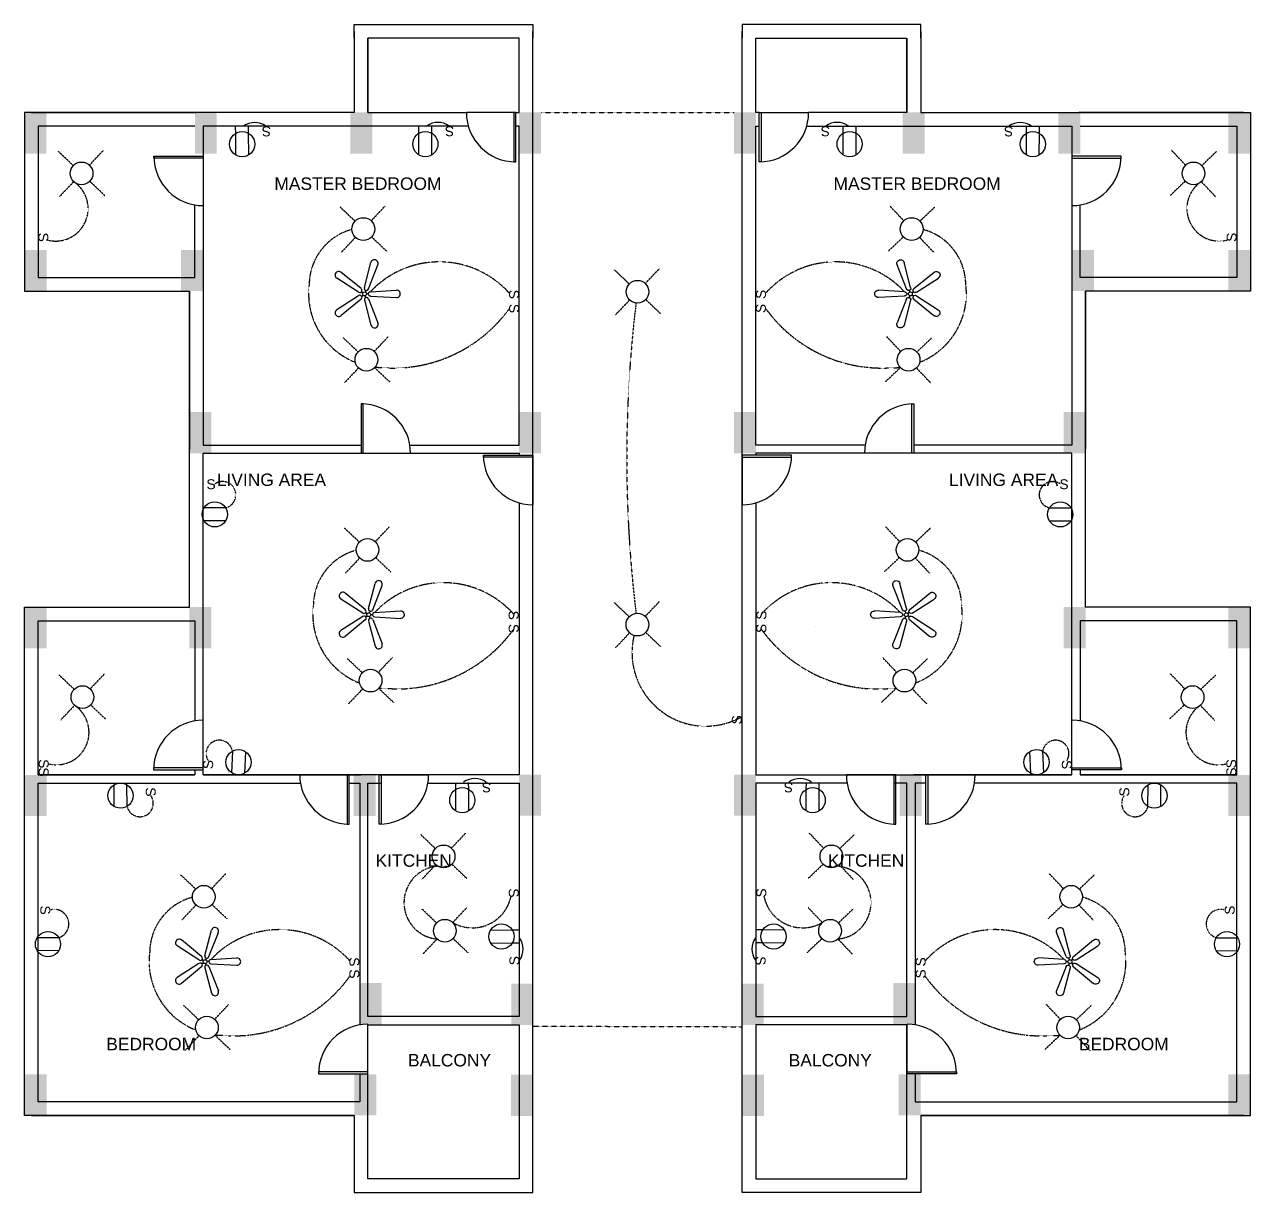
# Model space of a CAD drawing. Header units: millimetres. Extents: x 3328 to 72580, y 1596 to 22848.
# Drawn here: x 3328 to 25640, y 1598 to 22848 of the extents above; entities that cross this region are included whole.
import ezdxf

# ---------------------------------------------------------------- set-up
doc = ezdxf.new("R2010")
doc.units = ezdxf.units.MM
doc.linetypes.add('HIDDEN2', pattern=[0.1875, 0.125, -0.0625])
for name, color, linetype in [('Beam', 6, 'Continuous'), ('Electrical', 50, 'Continuous'), ('Electrical Hidden', 150, 'HIDDEN2'), ('text', 1, 'Continuous')]:
    doc.layers.add(name, color=color, linetype=linetype)
doc.styles.get("Standard").update_dxf_attribs({"font": 'arial.ttf'})

# ---------------------------------------------------------------- blocks, each defined once
blk = doc.blocks.new('*U160')
at = {"layer": 'Electrical', "color": 7}
for p, q in [((-235, 39), (236, 67)), ((-275, -1), (-307, -1)), ((-234, -40), (237, -67))]:
    blk.add_line(p, q, dxfattribs=at)
for centre, radius, start, end in [((-236, 0), 38.8, 89.5787, 271.1589), ((241, 0), 66, 266.109, 94.66)]:
    blk.add_arc(centre, radius, start, end, dxfattribs=at)
blk = doc.blocks.new('*U161')
at = {"layer": 'Electrical', "color": 0, "linetype": 'ByBlock', "lineweight": -2, "transparency": 16777216}
for p, rotation in [((-57191, -81903), 72), ((-57574, -82028), 144), ((-57573, -82431), 216), ((-57190, -82554), 288)]:
    blk.add_blockref('*U160', p, dxfattribs=dict(at, rotation=rotation))
blk.add_blockref('*U160', (-56954, -82228), dxfattribs=at)
blk = doc.blocks.new('*U162')
at = {"layer": 'Electrical Hidden', "color": 7}
blk.add_line((-129, -136), (129, 136), dxfattribs=at)
blk = doc.blocks.new('*U163')
at = {"layer": 'Electrical Hidden', "color": 0, "linetype": 'ByBlock', "lineweight": -2, "transparency": 16777216}
for p, rotation in [((-38019, -53156), 90.00000000000001), ((-38004, -53712), 180), ((-37448, -53698), 270)]:
    blk.add_blockref('*U162', p, dxfattribs=dict(at, rotation=rotation))
blk.add_blockref('*U162', (-37463, -53142), dxfattribs=at)
blk = doc.blocks.new('*U164')
at = {"layer": 'Electrical Hidden', "color": 7}
blk.add_line((-129, -136), (129, 136), dxfattribs=at)
blk = doc.blocks.new('*U165')
at = {"layer": 'Electrical Hidden', "color": 0, "linetype": 'ByBlock', "lineweight": -2, "transparency": 16777216}
for p, rotation in [((-38019, -53156), 90.00000000000001), ((-38004, -53712), 180), ((-37448, -53698), 270)]:
    blk.add_blockref('*U164', p, dxfattribs=dict(at, rotation=rotation))
blk.add_blockref('*U164', (-37463, -53142), dxfattribs=at)
blk = doc.blocks.new('*U216')
at = {"layer": 'Electrical', "color": 7}
for p, q in [((-235, 39), (236, 67)), ((-275, -1), (-307, -1)), ((-234, -40), (237, -67))]:
    blk.add_line(p, q, dxfattribs=at)
for centre, radius, start, end in [((-236, 0), 38.8, 89.5787, 271.1589), ((241, 0), 66, 266.109, 94.66)]:
    blk.add_arc(centre, radius, start, end, dxfattribs=at)
blk = doc.blocks.new('*U217')
at = {"layer": 'Electrical', "color": 0, "linetype": 'ByBlock', "lineweight": -2, "transparency": 16777216}
for p, rotation in [((-57191, -81903), 72), ((-57574, -82028), 144), ((-57573, -82431), 216), ((-57190, -82554), 288)]:
    blk.add_blockref('*U216', p, dxfattribs=dict(at, rotation=rotation))
blk.add_blockref('*U216', (-56954, -82228), dxfattribs=at)
blk = doc.blocks.new('*U218')
at = {"layer": 'Electrical Hidden', "color": 7}
blk.add_line((-129, -136), (129, 136), dxfattribs=at)
blk = doc.blocks.new('*U219')
at = {"layer": 'Electrical Hidden', "color": 0, "linetype": 'ByBlock', "lineweight": -2, "transparency": 16777216}
for p, rotation in [((-38019, -53156), 90.00000000000001), ((-38004, -53712), 180), ((-37448, -53698), 270)]:
    blk.add_blockref('*U218', p, dxfattribs=dict(at, rotation=rotation))
blk.add_blockref('*U218', (-37463, -53142), dxfattribs=at)
blk = doc.blocks.new('*U220')
at = {"layer": 'Electrical Hidden', "color": 7}
blk.add_line((-129, -136), (129, 136), dxfattribs=at)
blk = doc.blocks.new('*U221')
at = {"layer": 'Electrical Hidden', "color": 0, "linetype": 'ByBlock', "lineweight": -2, "transparency": 16777216}
for p, rotation in [((-38019, -53156), 90.00000000000001), ((-38004, -53712), 180), ((-37448, -53698), 270)]:
    blk.add_blockref('*U220', p, dxfattribs=dict(at, rotation=rotation))
blk.add_blockref('*U220', (-37463, -53142), dxfattribs=at)
blk = doc.blocks.new('*U222')
at = {"layer": 'Electrical', "color": 7}
for p, q in [((-235, 39), (236, 67)), ((-275, -1), (-307, -1)), ((-234, -40), (237, -67))]:
    blk.add_line(p, q, dxfattribs=at)
for centre, radius, start, end in [((-236, 0), 38.8, 89.5787, 271.1589), ((241, 0), 66, 266.109, 94.66)]:
    blk.add_arc(centre, radius, start, end, dxfattribs=at)
blk = doc.blocks.new('*U223')
at = {"layer": 'Electrical', "color": 0, "linetype": 'ByBlock', "lineweight": -2, "transparency": 16777216}
for p, rotation in [((-57191, -81903), 72), ((-57574, -82028), 144), ((-57573, -82431), 216), ((-57190, -82554), 288)]:
    blk.add_blockref('*U222', p, dxfattribs=dict(at, rotation=rotation))
blk.add_blockref('*U222', (-56954, -82228), dxfattribs=at)
blk = doc.blocks.new('*U224')
at = {"layer": 'Electrical Hidden', "color": 7}
blk.add_line((-129, -136), (129, 136), dxfattribs=at)
blk = doc.blocks.new('*U225')
at = {"layer": 'Electrical Hidden', "color": 0, "linetype": 'ByBlock', "lineweight": -2, "transparency": 16777216}
for p, rotation in [((-38019, -53156), 90.00000000000001), ((-38004, -53712), 180), ((-37448, -53698), 270)]:
    blk.add_blockref('*U224', p, dxfattribs=dict(at, rotation=rotation))
blk.add_blockref('*U224', (-37463, -53142), dxfattribs=at)
blk = doc.blocks.new('*U226')
at = {"layer": 'Electrical Hidden', "color": 7}
blk.add_line((-129, -136), (129, 136), dxfattribs=at)
blk = doc.blocks.new('*U227')
at = {"layer": 'Electrical Hidden', "color": 0, "linetype": 'ByBlock', "lineweight": -2, "transparency": 16777216}
for p, rotation in [((-38019, -53156), 90.00000000000001), ((-38004, -53712), 180), ((-37448, -53698), 270)]:
    blk.add_blockref('*U226', p, dxfattribs=dict(at, rotation=rotation))
blk.add_blockref('*U226', (-37463, -53142), dxfattribs=at)
blk = doc.blocks.new('*U228')
at = {"layer": 'Electrical Hidden', "color": 7}
blk.add_line((-129, -136), (129, 136), dxfattribs=at)
blk = doc.blocks.new('*U229')
at = {"layer": 'Electrical Hidden', "color": 0, "linetype": 'ByBlock', "lineweight": -2, "transparency": 16777216}
for p, rotation in [((-38019, -53156), 90.00000000000001), ((-38004, -53712), 180), ((-37448, -53698), 270)]:
    blk.add_blockref('*U228', p, dxfattribs=dict(at, rotation=rotation))
blk.add_blockref('*U228', (-37463, -53142), dxfattribs=at)
blk = doc.blocks.new('*U230')
at = {"layer": 'Electrical Hidden', "color": 7}
blk.add_line((-129, -136), (129, 136), dxfattribs=at)
blk = doc.blocks.new('*U231')
at = {"layer": 'Electrical Hidden', "color": 0, "linetype": 'ByBlock', "lineweight": -2, "transparency": 16777216}
for p, rotation in [((-38019, -53156), 90.00000000000001), ((-38004, -53712), 180), ((-37448, -53698), 270)]:
    blk.add_blockref('*U230', p, dxfattribs=dict(at, rotation=rotation))
blk.add_blockref('*U230', (-37463, -53142), dxfattribs=at)
blk = doc.blocks.new('*U232')
at = {"layer": 'Electrical Hidden', "color": 7}
blk.add_line((-129, -136), (129, 136), dxfattribs=at)
blk = doc.blocks.new('*U233')
at = {"layer": 'Electrical Hidden', "color": 0, "linetype": 'ByBlock', "lineweight": -2, "transparency": 16777216}
for p, rotation in [((-38019, -53156), 90.00000000000001), ((-38004, -53712), 180), ((-37448, -53698), 270)]:
    blk.add_blockref('*U232', p, dxfattribs=dict(at, rotation=rotation))
blk.add_blockref('*U232', (-37463, -53142), dxfattribs=at)
blk = doc.blocks.new('*U234')
at = {"layer": 'Electrical Hidden', "color": 7}
blk.add_line((-129, -136), (129, 136), dxfattribs=at)
blk = doc.blocks.new('*U235')
at = {"layer": 'Electrical Hidden', "color": 0, "linetype": 'ByBlock', "lineweight": -2, "transparency": 16777216}
for p, rotation in [((-38019, -53156), 90.00000000000001), ((-38004, -53712), 180), ((-37448, -53698), 270)]:
    blk.add_blockref('*U234', p, dxfattribs=dict(at, rotation=rotation))
blk.add_blockref('*U234', (-37463, -53142), dxfattribs=at)
blk = doc.blocks.new('*U119')
at = {"layer": 'Electrical', "color": 7}
for p, q in [((-235, 39), (236, 67)), ((-275, -1), (-307, -1)), ((-234, -40), (237, -67))]:
    blk.add_line(p, q, dxfattribs=at)
for centre, radius, start, end in [((-236, 0), 38.8, 89.5787, 271.1589), ((241, 0), 66, 266.109, 94.66)]:
    blk.add_arc(centre, radius, start, end, dxfattribs=at)
blk = doc.blocks.new('*U121')
at = {"layer": 'Electrical', "color": 0, "linetype": 'ByBlock', "lineweight": -2, "transparency": 16777216}
for p, rotation in [((-57191, -81903), 72), ((-57574, -82028), 144), ((-57573, -82431), 216), ((-57190, -82554), 288)]:
    blk.add_blockref('*U119', p, dxfattribs=dict(at, rotation=rotation))
blk.add_blockref('*U119', (-56954, -82228), dxfattribs=at)
blk = doc.blocks.new('*U122')
at = {"layer": 'Electrical Hidden', "color": 7}
blk.add_line((-129, -136), (129, 136), dxfattribs=at)
blk = doc.blocks.new('*U123')
at = {"layer": 'Electrical Hidden', "color": 0, "linetype": 'ByBlock', "lineweight": -2, "transparency": 16777216}
for p, rotation in [((-38019, -53156), 90.00000000000001), ((-38004, -53712), 180), ((-37448, -53698), 270)]:
    blk.add_blockref('*U122', p, dxfattribs=dict(at, rotation=rotation))
blk.add_blockref('*U122', (-37463, -53142), dxfattribs=at)
blk = doc.blocks.new('*U124')
at = {"layer": 'Electrical Hidden', "color": 7}
blk.add_line((-129, -136), (129, 136), dxfattribs=at)
blk = doc.blocks.new('*U125')
at = {"layer": 'Electrical Hidden', "color": 0, "linetype": 'ByBlock', "lineweight": -2, "transparency": 16777216}
for p, rotation in [((-38019, -53156), 90.00000000000001), ((-38004, -53712), 180), ((-37448, -53698), 270)]:
    blk.add_blockref('*U124', p, dxfattribs=dict(at, rotation=rotation))
blk.add_blockref('*U124', (-37463, -53142), dxfattribs=at)
blk = doc.blocks.new('*U126')
at = {"layer": 'Electrical', "color": 7}
for p, q in [((-235, 39), (236, 67)), ((-275, -1), (-307, -1)), ((-234, -40), (237, -67))]:
    blk.add_line(p, q, dxfattribs=at)
for centre, radius, start, end in [((-236, 0), 38.8, 89.5787, 271.1589), ((241, 0), 66, 266.109, 94.66)]:
    blk.add_arc(centre, radius, start, end, dxfattribs=at)
blk = doc.blocks.new('*U136')
at = {"layer": 'Electrical', "color": 0, "linetype": 'ByBlock', "lineweight": -2, "transparency": 16777216}
for p, rotation in [((-57191, -81903), 72), ((-57574, -82028), 144), ((-57573, -82431), 216), ((-57190, -82554), 288)]:
    blk.add_blockref('*U126', p, dxfattribs=dict(at, rotation=rotation))
blk.add_blockref('*U126', (-56954, -82228), dxfattribs=at)
blk = doc.blocks.new('*U137')
at = {"layer": 'Electrical Hidden', "color": 7}
blk.add_line((-129, -136), (129, 136), dxfattribs=at)
blk = doc.blocks.new('*U138')
at = {"layer": 'Electrical Hidden', "color": 0, "linetype": 'ByBlock', "lineweight": -2, "transparency": 16777216}
for p, rotation in [((-38019, -53156), 90.00000000000001), ((-38004, -53712), 180), ((-37448, -53698), 270)]:
    blk.add_blockref('*U137', p, dxfattribs=dict(at, rotation=rotation))
blk.add_blockref('*U137', (-37463, -53142), dxfattribs=at)
blk = doc.blocks.new('*U139')
at = {"layer": 'Electrical Hidden', "color": 7}
blk.add_line((-129, -136), (129, 136), dxfattribs=at)
blk = doc.blocks.new('*U140')
at = {"layer": 'Electrical Hidden', "color": 0, "linetype": 'ByBlock', "lineweight": -2, "transparency": 16777216}
for p, rotation in [((-38019, -53156), 90.00000000000001), ((-38004, -53712), 180), ((-37448, -53698), 270)]:
    blk.add_blockref('*U139', p, dxfattribs=dict(at, rotation=rotation))
blk.add_blockref('*U139', (-37463, -53142), dxfattribs=at)
blk = doc.blocks.new('*U141')
at = {"layer": 'Electrical', "color": 7}
for p, q in [((-235, 39), (236, 67)), ((-275, -1), (-307, -1)), ((-234, -40), (237, -67))]:
    blk.add_line(p, q, dxfattribs=at)
for centre, radius, start, end in [((-236, 0), 38.8, 89.5787, 271.1589), ((241, 0), 66, 266.109, 94.66)]:
    blk.add_arc(centre, radius, start, end, dxfattribs=at)
blk = doc.blocks.new('*U142')
at = {"layer": 'Electrical', "color": 0, "linetype": 'ByBlock', "lineweight": -2, "transparency": 16777216}
for p, rotation in [((-57191, -81903), 72), ((-57574, -82028), 144), ((-57573, -82431), 216), ((-57190, -82554), 288)]:
    blk.add_blockref('*U141', p, dxfattribs=dict(at, rotation=rotation))
blk.add_blockref('*U141', (-56954, -82228), dxfattribs=at)
blk = doc.blocks.new('*U143')
at = {"layer": 'Electrical Hidden', "color": 7}
blk.add_line((-129, -136), (129, 136), dxfattribs=at)
blk = doc.blocks.new('*U144')
at = {"layer": 'Electrical Hidden', "color": 0, "linetype": 'ByBlock', "lineweight": -2, "transparency": 16777216}
for p, rotation in [((-38019, -53156), 90.00000000000001), ((-38004, -53712), 180), ((-37448, -53698), 270)]:
    blk.add_blockref('*U143', p, dxfattribs=dict(at, rotation=rotation))
blk.add_blockref('*U143', (-37463, -53142), dxfattribs=at)
blk = doc.blocks.new('*U145')
at = {"layer": 'Electrical Hidden', "color": 7}
blk.add_line((-129, -136), (129, 136), dxfattribs=at)
blk = doc.blocks.new('*U127')
at = {"layer": 'Electrical Hidden', "color": 0, "linetype": 'ByBlock', "lineweight": -2, "transparency": 16777216}
for p, rotation in [((-38019, -53156), 90.00000000000001), ((-38004, -53712), 180), ((-37448, -53698), 270)]:
    blk.add_blockref('*U145', p, dxfattribs=dict(at, rotation=rotation))
blk.add_blockref('*U145', (-37463, -53142), dxfattribs=at)
blk = doc.blocks.new('*U128')
at = {"layer": 'Electrical Hidden', "color": 7}
blk.add_line((-129, -136), (129, 136), dxfattribs=at)
blk = doc.blocks.new('*U129')
at = {"layer": 'Electrical Hidden', "color": 0, "linetype": 'ByBlock', "lineweight": -2, "transparency": 16777216}
for p, rotation in [((-38019, -53156), 90.00000000000001), ((-38004, -53712), 180), ((-37448, -53698), 270)]:
    blk.add_blockref('*U128', p, dxfattribs=dict(at, rotation=rotation))
blk.add_blockref('*U128', (-37463, -53142), dxfattribs=at)
blk = doc.blocks.new('*U130')
at = {"layer": 'Electrical Hidden', "color": 7}
blk.add_line((-129, -136), (129, 136), dxfattribs=at)
blk = doc.blocks.new('*U131')
at = {"layer": 'Electrical Hidden', "color": 0, "linetype": 'ByBlock', "lineweight": -2, "transparency": 16777216}
for p, rotation in [((-38019, -53156), 90.00000000000001), ((-38004, -53712), 180), ((-37448, -53698), 270)]:
    blk.add_blockref('*U130', p, dxfattribs=dict(at, rotation=rotation))
blk.add_blockref('*U130', (-37463, -53142), dxfattribs=at)
blk = doc.blocks.new('*U132')
at = {"layer": 'Electrical Hidden', "color": 7}
blk.add_line((-129, -136), (129, 136), dxfattribs=at)
blk = doc.blocks.new('*U133')
at = {"layer": 'Electrical Hidden', "color": 0, "linetype": 'ByBlock', "lineweight": -2, "transparency": 16777216}
for p, rotation in [((-38019, -53156), 90.00000000000001), ((-38004, -53712), 180), ((-37448, -53698), 270)]:
    blk.add_blockref('*U132', p, dxfattribs=dict(at, rotation=rotation))
blk.add_blockref('*U132', (-37463, -53142), dxfattribs=at)
blk = doc.blocks.new('*U134')
at = {"layer": 'Electrical Hidden', "color": 7}
blk.add_line((-129, -136), (129, 136), dxfattribs=at)
blk = doc.blocks.new('*U135')
at = {"layer": 'Electrical Hidden', "color": 0, "linetype": 'ByBlock', "lineweight": -2, "transparency": 16777216}
for p, rotation in [((-38019, -53156), 90.00000000000001), ((-38004, -53712), 180), ((-37448, -53698), 270)]:
    blk.add_blockref('*U134', p, dxfattribs=dict(at, rotation=rotation))
blk.add_blockref('*U134', (-37463, -53142), dxfattribs=at)
blk = doc.blocks.new('*U185')
at = {"layer": 'Electrical Hidden', "color": 7}
blk.add_line((-129, -136), (129, 136), dxfattribs=at)
blk = doc.blocks.new('*U205')
at = {"layer": 'Electrical Hidden', "color": 0, "linetype": 'ByBlock', "lineweight": -2, "transparency": 16777216}
for p, rotation in [((-38019, -53156), 90.00000000000001), ((-38004, -53712), 180), ((-37448, -53698), 270)]:
    blk.add_blockref('*U185', p, dxfattribs=dict(at, rotation=rotation))
blk.add_blockref('*U185', (-37463, -53142), dxfattribs=at)
blk = doc.blocks.new('*U206')
at = {"layer": 'Electrical Hidden', "color": 7}
blk.add_line((-129, -136), (129, 136), dxfattribs=at)
blk = doc.blocks.new('*U207')
at = {"layer": 'Electrical Hidden', "color": 0, "linetype": 'ByBlock', "lineweight": -2, "transparency": 16777216}
for p, rotation in [((-38019, -53156), 90.00000000000001), ((-38004, -53712), 180), ((-37448, -53698), 270)]:
    blk.add_blockref('*U206', p, dxfattribs=dict(at, rotation=rotation))
blk.add_blockref('*U206', (-37463, -53142), dxfattribs=at)

msp = doc.modelspace()

# ---------------------------------------------------------------- hatches: boundary and pattern name
at = {"layer": 'Beam', "true_color": 0xed1f24}
h = msp.add_hatch(color=240, dxfattribs=at)
h.dxf.hatch_style = 1
h.paths.add_polyline_path([(3728, 21249), (3328, 21249), (3328, 20499), (3728, 20499)])
h = msp.add_hatch(color=240, dxfattribs=at)
h.dxf.hatch_style = 1
h.paths.add_polyline_path([(6828, 21249), (6428, 21249), (6428, 20499), (6828, 20499)])
h = msp.add_hatch(color=240, dxfattribs=at)
h.dxf.hatch_style = 1
h.paths.add_polyline_path([(9657, 21248), (9257, 21248), (9257, 20498), (9657, 20498)])
h = msp.add_hatch(color=240, dxfattribs=at)
h.dxf.hatch_style = 1
h.paths.add_polyline_path([(12729, 21248), (12329, 21248), (12329, 20498), (12729, 20498)])
h = msp.add_hatch(color=240, dxfattribs=at)
h.dxf.hatch_style = 1
h.paths.add_polyline_path([(16239, 21248), (16639, 21248), (16639, 20498), (16239, 20498)])
h = msp.add_hatch(color=240, dxfattribs=at)
h.dxf.hatch_style = 1
h.paths.add_polyline_path([(19311, 21248), (19711, 21248), (19711, 20498), (19311, 20498)])
h = msp.add_hatch(color=240, dxfattribs=at)
h.dxf.hatch_style = 1
h.paths.add_polyline_path([(22141, 21249), (22541, 21249), (22541, 20499), (22141, 20499)])
h = msp.add_hatch(color=240, dxfattribs=at)
h.dxf.hatch_style = 1
h.paths.add_polyline_path([(25240, 21249), (25640, 21249), (25640, 20499), (25240, 20499)])
h = msp.add_hatch(color=240, dxfattribs=at)
h.dxf.hatch_style = 1
h.paths.add_polyline_path([(3729, 18748), (3329, 18748), (3329, 17998), (3729, 17998)])
h = msp.add_hatch(color=240, dxfattribs=at)
h.dxf.hatch_style = 1
h.paths.add_polyline_path([(6576, 18748), (6176, 18748), (6176, 17998), (6576, 17998)])
h = msp.add_hatch(color=240, dxfattribs=at)
h.dxf.hatch_style = 1
h.paths.add_polyline_path([(22392, 18748), (22792, 18748), (22792, 17998), (22392, 17998)])
h = msp.add_hatch(color=240, dxfattribs=at)
h.dxf.hatch_style = 1
h.paths.add_polyline_path([(25239, 18748), (25639, 18748), (25639, 17998), (25239, 17998)])
h = msp.add_hatch(color=240, dxfattribs=at)
h.dxf.hatch_style = 1
h.paths.add_polyline_path([(6729, 15798), (6329, 15798), (6329, 15048), (6729, 15048)])
h = msp.add_hatch(color=240, dxfattribs=at)
h.dxf.hatch_style = 1
h.paths.add_polyline_path([(12729, 15798), (12329, 15798), (12329, 15048), (12729, 15048)])
h = msp.add_hatch(color=240, dxfattribs=at)
h.dxf.hatch_style = 1
h.paths.add_polyline_path([(16239, 15798), (16639, 15798), (16639, 15048), (16239, 15048)])
h = msp.add_hatch(color=240, dxfattribs=at)
h.dxf.hatch_style = 1
h.paths.add_polyline_path([(22239, 15798), (22639, 15798), (22639, 15048), (22239, 15048)])
h = msp.add_hatch(color=240, dxfattribs=at)
h.dxf.hatch_style = 1
h.paths.add_polyline_path([(3729, 12247), (3329, 12247), (3329, 11497), (3729, 11497)])
h = msp.add_hatch(color=240, dxfattribs=at)
h.dxf.hatch_style = 1
h.paths.add_polyline_path([(6730, 12249), (6330, 12249), (6330, 11499), (6730, 11499)])
h = msp.add_hatch(color=240, dxfattribs=at)
h.dxf.hatch_style = 1
h.paths.add_polyline_path([(22238, 12249), (22638, 12249), (22638, 11499), (22238, 11499)])
h = msp.add_hatch(color=240, dxfattribs=at)
h.dxf.hatch_style = 1
h.paths.add_polyline_path([(25239, 12247), (25639, 12247), (25639, 11497), (25239, 11497)])
h = msp.add_hatch(color=240, dxfattribs=at)
h.dxf.hatch_style = 1
h.paths.add_polyline_path([(3729, 9196), (3329, 9196), (3329, 8446), (3729, 8446)])
h = msp.add_hatch(color=240, dxfattribs=at)
h.dxf.hatch_style = 1
h.paths.add_polyline_path([(9716, 9199), (9316, 9199), (9316, 8449), (9716, 8449)])
h = msp.add_hatch(color=240, dxfattribs=at)
h.dxf.hatch_style = 1
h.paths.add_polyline_path([(12729, 9203), (12329, 9203), (12329, 8453), (12729, 8453)])
h = msp.add_hatch(color=240, dxfattribs=at)
h.dxf.hatch_style = 1
h.paths.add_polyline_path([(16239, 9203), (16639, 9203), (16639, 8453), (16239, 8453)])
h = msp.add_hatch(color=240, dxfattribs=at)
h.dxf.hatch_style = 1
h.paths.add_polyline_path([(19253, 9199), (19653, 9199), (19653, 8449), (19253, 8449)])
h = msp.add_hatch(color=240, dxfattribs=at)
h.dxf.hatch_style = 1
h.paths.add_polyline_path([(25239, 9196), (25639, 9196), (25639, 8446), (25239, 8446)])
h = msp.add_hatch(color=240, dxfattribs=at)
h.dxf.hatch_style = 1
h.paths.add_polyline_path([(9829, 5407), (9429, 5407), (9429, 4657), (9829, 4657)])
h = msp.add_hatch(color=240, dxfattribs=at)
h.dxf.hatch_style = 1
h.paths.add_polyline_path([(12585, 5398), (12185, 5398), (12185, 4648), (12585, 4648)])
h = msp.add_hatch(color=240, dxfattribs=at)
h.dxf.hatch_style = 1
h.paths.add_polyline_path([(16383, 5398), (16783, 5398), (16783, 4648), (16383, 4648)])
h = msp.add_hatch(color=240, dxfattribs=at)
h.dxf.hatch_style = 1
h.paths.add_polyline_path([(19139, 5407), (19539, 5407), (19539, 4657), (19139, 4657)])
h = msp.add_hatch(color=240, dxfattribs=at)
h.dxf.hatch_style = 1
h.paths.add_polyline_path([(3729, 3748), (3329, 3748), (3329, 2998), (3729, 2998)])
h = msp.add_hatch(color=240, dxfattribs=at)
h.dxf.hatch_style = 1
h.paths.add_polyline_path([(9729, 3749), (9329, 3749), (9329, 2999), (9729, 2999)])
h = msp.add_hatch(color=240, dxfattribs=at)
h.dxf.hatch_style = 1
h.paths.add_polyline_path([(12582, 3739), (12182, 3739), (12182, 2989), (12582, 2989)])
h = msp.add_hatch(color=240, dxfattribs=at)
h.dxf.hatch_style = 1
h.paths.add_polyline_path([(16386, 3739), (16786, 3739), (16786, 2989), (16386, 2989)])
h = msp.add_hatch(color=240, dxfattribs=at)
h.dxf.hatch_style = 1
h.paths.add_polyline_path([(19239, 3749), (19639, 3749), (19639, 2999), (19239, 2999)])
h = msp.add_hatch(color=240, dxfattribs=at)
h.dxf.hatch_style = 1
h.paths.add_polyline_path([(25239, 3748), (25639, 3748), (25639, 2998), (25239, 2998)])

# ---------------------------------------------------------------- linework, layer by layer
at = {"layer": 'Beam', "color": 7}
for p, q in [((3454, 21248), (6454, 21248)), ((25514, 21248), (22514, 21248)), ((6579, 20998), (6579, 20453)), ((11405, 20998), (6579, 20998)), ((12329, 20998), (12272, 20998)), ((12329, 15198), (12329, 20998)), ((16639, 15198), (16639, 20998)), ((16639, 20998), (16696, 20998)), ((17563, 20998), (22389, 20998)), ((22389, 20998), (22389, 20453)), ((6579, 19553), (6579, 18123)), ((22389, 19553), (22389, 18123)), ((6579, 18123), (6579, 15198)), ((22389, 18123), (22389, 15198)), ((6579, 15198), (9454, 15198)), ((10342, 15198), (12329, 15198)), ((18627, 15198), (16639, 15198)), ((22389, 15198), (19514, 15198)), ((3579, 9198), (6429, 9198)), ((6579, 9198), (9454, 9198)), ((22389, 9198), (19514, 9198)), ((25389, 9198), (22539, 9198)), ((3329, 3123), (3329, 9123)), ((9579, 9048), (9818, 9048)), ((10670, 9048), (12329, 9048)), ((18298, 9048), (16639, 9048)), ((19389, 9048), (19150, 9048)), ((25639, 3123), (25639, 9123))]:
    msp.add_line(p, q, dxfattribs=at)
at = {"layer": 'Beam', "color": 6}
for p, q in [((12270, 21249), (11370, 21249)), ((16699, 21249), (17599, 21249)), ((6579, 20453), (6579, 19553)), ((22389, 20453), (22389, 19553)), ((9454, 15048), (10354, 15048)), ((12579, 15012), (12579, 14112)), ((16389, 15012), (16389, 14112)), ((19514, 15048), (18614, 15048)), ((6578, 9289), (6578, 10189)), ((22391, 9289), (22391, 10189)), ((9237, 9199), (8337, 9199)), ((9783, 9199), (10683, 9199)), ((19185, 9199), (18285, 9199)), ((19731, 9199), (20631, 9199)), ((9578, 3758), (9578, 4658)), ((19391, 3758), (19391, 4658))]:
    msp.add_line(p, q, dxfattribs=at)
at = {"layer": 'Beam', "color": 7}
for points in [[(9329, 22598), (9329, 22848), (12579, 22848), (12579, 22598)], [(19639, 22598), (19639, 22848), (16389, 22848), (16389, 22598)], [(9329, 22723), (9329, 21248), (6454, 21248), (3329, 21248), (3329, 17998), (6329, 17998)], [(9329, 2998), (9329, 1598), (12579, 1598), (12579, 4723), (12579, 9123), (12579, 15123), (12579, 21123), (12579, 22723)], [(12272, 21248), (12329, 21248), (12329, 22598), (9579, 22598), (9579, 21248), (9579, 22598)], [(19639, 2998), (19639, 1598), (16389, 1598), (16389, 4723), (16389, 9123), (16389, 15123), (16389, 21123), (16389, 22723)], [(16696, 21248), (16639, 21248), (16639, 22598), (19389, 22598), (19389, 21248), (19389, 22598)], [(19639, 22723), (19639, 21248), (22514, 21248), (25639, 21248), (25639, 17998), (22639, 17998)], [(9579, 21248), (11372, 21248)], [(19389, 21248), (17596, 21248)], [(6429, 20998), (3579, 20998), (3579, 18248), (6429, 18248), (6429, 19567)], [(22539, 20998), (25389, 20998), (25389, 18248), (22539, 18248), (22539, 19567)], [(3454, 2998), (9329, 2998), (3329, 2998), (3329, 9123), (3329, 12248), (6329, 12248), (6329, 15123)], [(12329, 14147), (12329, 9198), (9454, 9198), (6579, 9198), (6579, 12123), (6579, 15048), (9489, 15048)], [(10354, 15048), (12329, 15048), (12329, 15012)], [(18614, 15048), (16639, 15048), (16639, 15012)], [(16639, 14147), (16639, 9198), (19514, 9198), (22389, 9198), (22389, 12123), (22389, 15048), (19479, 15048)], [(25514, 2998), (19639, 2998), (25639, 2998), (25639, 9123), (25639, 12248), (22639, 12248), (22639, 15123)], [(6429, 9289), (6429, 9198), (3579, 9198), (3579, 11998), (6429, 11998), (6429, 10177)], [(22539, 9289), (22539, 9198), (25389, 9198), (25389, 11998), (22539, 11998), (22539, 10177)], [(9429, 3758), (9429, 3248), (3579, 3248), (3579, 9048), (8350, 9048)], [(9237, 9048), (9429, 9048), (9429, 4723), (9429, 4645)], [(12329, 9048), (12329, 4798), (9579, 4798), (9579, 9048), (9783, 9048)], [(16639, 9048), (16639, 4798), (19389, 4798), (19389, 9048), (19185, 9048)], [(19731, 9048), (19539, 9048), (19539, 4723), (19539, 4645)], [(19539, 3758), (19539, 3248), (25389, 3248), (25389, 9048), (20618, 9048)]]:
    msp.add_lwpolyline(points, dxfattribs=at)
at = {"layer": 'Beam', "color": 3}
for points in [[(12270, 20349), (12270, 21249), (12235, 21249), (12235, 20349)], [(16699, 20349), (16699, 21249), (16734, 21249), (16734, 20349)], [(5681, 20453), (6581, 20453), (6581, 20418), (5681, 20418)], [(23287, 20453), (22387, 20453), (22387, 20418), (23287, 20418)], [(9454, 15948), (9454, 15048), (9489, 15048), (9489, 15948)], [(19514, 15948), (19514, 15048), (19479, 15048), (19479, 15948)], [(11679, 15012), (12579, 15012), (12579, 14977), (11679, 14977)], [(17289, 15012), (16389, 15012), (16389, 14977), (17289, 14977)], [(5678, 9289), (6578, 9289), (6578, 9324), (5678, 9324)], [(9237, 8299), (9237, 9199), (9202, 9199), (9202, 8299)], [(9783, 8299), (9783, 9199), (9818, 9199), (9818, 8299)], [(19185, 8299), (19185, 9199), (19150, 9199), (19150, 8299)], [(19731, 8299), (19731, 9199), (19766, 9199), (19766, 8299)], [(23291, 9289), (22391, 9289), (22391, 9324), (23291, 9324)], [(8678, 3758), (9578, 3758), (9578, 3793), (8678, 3793)], [(20291, 3758), (19391, 3758), (19391, 3793), (20291, 3793)]]:
    msp.add_lwpolyline(points, close=True, dxfattribs=at)
at = {"layer": 'Beam', "color": 7}
for points in [[(6329, 15123), (6329, 17998)], [(22639, 15123), (22639, 17998)], [(12329, 1848), (9579, 1848), (9579, 3123), (9579, 4648), (12329, 4648)], [(16639, 1848), (19389, 1848), (19389, 3123), (19389, 4648), (16639, 4648)]]:
    msp.add_lwpolyline(points, close=True, dxfattribs=at)
at = {"layer": 'Beam', "color": 3}
for centre, start, end in [((12270, 21249), 180, 270), ((16699, 21249), 270, 0), ((6581, 20453), 180, 270), ((22387, 20453), 270, 0), ((9454, 15048), 0, 90), ((19514, 15048), 90, 180), ((12579, 15012), 180, 270), ((16389, 15012), 270, 0), ((6578, 9289), 90, 180), ((22391, 9289), 0, 90), ((9237, 9199), 180, 270), ((9783, 9199), 270, 0), ((19185, 9199), 180, 270), ((19731, 9199), 270, 0), ((9578, 3758), 90, 180), ((19391, 3758), 0, 90)]:
    msp.add_arc(centre, 900, start, end, dxfattribs=at)
at = {"layer": 'Electrical', "color": 7}
for p, q in [((7171, 20867), (7170, 20986)), ((7406, 20868), (7405, 20996)), ((10505, 20869), (10504, 20988)), ((10740, 20870), (10739, 20998)), ((18228, 20870), (18229, 20998)), ((18464, 20869), (18464, 20988)), ((21563, 20868), (21563, 20996)), ((21798, 20867), (21798, 20986)), ((7172, 20474), (7171, 20867)), ((7408, 20475), (7406, 20868)), ((10506, 20477), (10505, 20869)), ((10742, 20478), (10740, 20870)), ((18226, 20478), (18228, 20870)), ((18462, 20477), (18464, 20869)), ((21561, 20475), (21563, 20868)), ((21796, 20474), (21798, 20867)), ((9624, 17987), (9624, 17987)), ((9625, 17909), (9625, 17908)), ((10096, 18015), (10096, 18014)), ((10096, 18015), (10096, 18014)), ((10097, 17882), (10097, 17882)), ((10097, 17882), (10097, 17882)), ((18873, 18015), (18872, 18014)), ((18873, 18015), (18872, 18014)), ((18872, 17882), (18872, 17882)), ((18872, 17882), (18872, 17882)), ((19343, 17909), (19343, 17908)), ((19344, 17987), (19344, 17987)), ((6986, 14055), (6594, 14053)), ((21982, 14055), (22375, 14053)), ((6987, 13820), (6595, 13818)), ((21981, 13820), (22373, 13818)), ((9700, 12150), (9700, 12149)), ((9701, 12072), (9701, 12071)), ((10172, 12177), (10172, 12176)), ((10172, 12177), (10172, 12176)), ((18797, 12177), (18797, 12176)), ((18797, 12177), (18797, 12176)), ((19268, 12072), (19267, 12071)), ((19268, 12150), (19268, 12149)), ((10173, 12045), (10173, 12044)), ((10173, 12044), (10173, 12045)), ((18796, 12045), (18796, 12044)), ((18796, 12044), (18796, 12045)), ((7112, 9628), (7096, 9236)), ((7347, 9618), (7331, 9226)), ((21621, 9618), (21637, 9226)), ((21857, 9628), (21872, 9236)), ((4959, 8622), (4958, 9014)), ((5195, 8623), (5193, 9015)), ((11177, 8931), (11176, 9050)), ((11178, 8539), (11177, 8931)), ((11412, 8932), (11411, 9060)), ((11414, 8540), (11412, 8932)), ((17554, 8540), (17556, 8932)), ((17556, 8932), (17557, 9060)), ((17790, 8539), (17792, 8931)), ((17792, 8931), (17792, 9050)), ((23774, 8623), (23776, 9015)), ((24009, 8622), (24011, 9014)), ((11811, 6371), (12204, 6375)), ((12204, 6375), (12323, 6376)), ((16765, 6375), (16645, 6376)), ((17157, 6371), (16765, 6375)), ((3951, 6234), (3559, 6232)), ((11813, 6136), (12206, 6139)), ((12206, 6139), (12334, 6141)), ((16763, 6139), (16634, 6141)), ((17155, 6136), (16763, 6139)), ((25017, 6234), (25410, 6232)), ((3952, 5998), (3560, 5997)), ((6721, 5838), (6721, 5837)), ((7192, 5866), (7193, 5864)), ((7192, 5866), (7193, 5864)), ((21776, 5866), (21776, 5864)), ((21776, 5866), (21776, 5864)), ((22247, 5838), (22247, 5837)), ((25016, 5998), (25409, 5997)), ((6722, 5760), (6722, 5759)), ((7194, 5733), (7194, 5732)), ((7194, 5732), (7194, 5733)), ((21775, 5733), (21775, 5732)), ((21775, 5732), (21775, 5733)), ((22247, 5760), (22246, 5759))]:
    msp.add_line(p, q, dxfattribs=at)
for centre, radius in [((7289, 20671), 229), ((10623, 20673), 229), ((18345, 20673), 229), ((21679, 20671), 229), ((4366, 20140), 207), ((24603, 20140), 207), ((9494, 19127), 207), ((19474, 19127), 207), ((14484, 17987), 207), ((9517, 17947), 35.3), ((19451, 17947), 35.3), ((9550, 16749), 207), ((19418, 16749), 207), ((6791, 13936), 229), ((22178, 13936), 229), ((9570, 13290), 207), ((19398, 13290), 207), ((9593, 12110), 35.3), ((14483, 11930), 207), ((19375, 12110), 35.3), ((9626, 10912), 207), ((19343, 10912), 207), ((4382, 10611), 207), ((24587, 10611), 207), ((7222, 9427), 229), ((21747, 9427), 229), ((5076, 8818), 229), ((11295, 8735), 229), ((17673, 8735), 229), ((23892, 8818), 229), ((10955, 7713), 207), ((18013, 7713), 207), ((6591, 6978), 207), ((22377, 6978), 207), ((10978, 6360), 207), ((12008, 6255), 229), ((16960, 6255), 229), ((17990, 6360), 207), ((3755, 6115), 229), ((25213, 6115), 229), ((6614, 5798), 35.3), ((22354, 5798), 35.3), ((6647, 4600), 207), ((22322, 4600), 207)]:
    msp.add_circle(centre, radius, dxfattribs=at)
for centre, start, end in [((7518, 20721), 53.4985, 126.5015), ((10853, 20724), 53.4985, 126.5015), ((18116, 20724), 53.4985, 126.5015), ((21450, 20721), 53.4985, 126.5015), ((11525, 8786), 53.4985, 126.5015), ((17444, 8786), 53.4985, 126.5015), ((12060, 6026), 323.7359, 36.7389), ((16909, 6026), 143.2611, 216.2641)]:
    msp.add_arc(centre, 344, start, end, dxfattribs=at)
at = {"layer": 'Electrical Hidden', "color": 7}
for p, q in [((12729, 21249), (16243, 21248)), ((9944, 16600), (9700, 16607)), ((19025, 16600), (19269, 16607)), ((10020, 10762), (9776, 10770)), ((18949, 10762), (19193, 10770)), ((12579, 4625), (16389, 4614)), ((7041, 4450), (6796, 4458)), ((21928, 4450), (22172, 4458))]:
    msp.add_line(p, q, dxfattribs=at)
for centre, radius, start, end in [((3896, 19499), 590, 255.6018, 56.306), ((25072, 19499), 590, 123.694, 284.3982), ((9555, 18108), 1046, 105.3128, 179.5143), ((19413, 18108), 1046, 0.4857, 74.6872), ((10876, 16813), 1716, 41.8769, 136.8531), ((18092, 16813), 1716, 43.1469, 138.1231), ((9835, 17950), 1337, 172.8462, 247.7819), ((19133, 17950), 1337, 292.2181, 7.1538), ((10033, 19213), 2615, 268.0509, 324.0337), ((37780, 14958), 23492, 173.0956, 186.9015), ((18936, 19213), 2615, 215.9663, 271.9491), ((6932, 14291), 242, 282.9886, 125.5778), ((22037, 14291), 242, 54.4222, 257.0114), ((9631, 12270), 1046, 105.3128, 179.5143), ((19337, 12270), 1046, 0.4857, 74.6872), ((10952, 10976), 1716, 41.8769, 136.8531), ((18016, 10976), 1716, 43.1469, 138.1231), ((9911, 12113), 1337, 172.8462, 247.7819), ((19057, 12113), 1337, 292.2181, 7.1538), ((10109, 13375), 2615, 268.0509, 324.0337), ((18860, 13375), 2615, 215.9663, 271.9491), ((15725, 11424), 1341, 166.6812, 299.6608), ((3912, 9970), 590, 255.6018, 56.306), ((25056, 9970), 590, 123.694, 284.3982), ((6874, 9584), 242, 10.3798, 212.9691), ((22094, 9584), 242, 327.0309, 169.6202), ((5430, 8677), 242, 192.9539, 35.5432), ((23538, 8677), 242, 144.4568, 347.0461), ((10898, 6871), 664, 78.3922, 264.6732), ((18071, 6871), 664, 275.3268, 101.6078), ((6652, 5958), 1046, 105.3128, 179.5143), ((11479, 7133), 719, 240.0715, 349.0026), ((17489, 7133), 719, 190.9974, 299.9285), ((22316, 5958), 1046, 0.4857, 74.6872), ((3872, 6485), 263, 287.5388, 105.0991), ((25097, 6485), 263, 74.9009, 252.4612), ((7973, 4664), 1716, 41.8769, 136.8531), ((20995, 4664), 1716, 43.1469, 138.1231), ((6932, 5801), 1337, 172.8462, 247.7819), ((22036, 5801), 1337, 292.2181, 7.1538), ((7129, 7063), 2615, 268.0509, 324.0337), ((21839, 7063), 2615, 215.9663, 271.9491)]:
    msp.add_arc(centre, radius, start, end, dxfattribs=at)

# ---------------------------------------------------------------- block references
at = {"layer": 'Electrical', "color": 7}
for name, p in [('*U223', (66814, 100176)), ('*U161', (66890, 94339)), ('*U217', (63910, 88027))]:
    msp.add_blockref(name, p, dxfattribs=at)
at = {"layer": 'Electrical', "color": 7, "xscale": -1}
for name, p in [('*U142', (-37845, 100176)), ('*U121', (-37921, 94339)), ('*U136', (-34942, 88027))]:
    msp.add_blockref(name, p, dxfattribs=at)
at = {"layer": 'Electrical Hidden', "color": 7}
for name, p in [('*U235', (42099, 73567)), ('*U225', (47228, 72554)), ('*U205', (52217, 71414)), ('*U227', (47283, 70176)), ('*U163', (47304, 66717)), ('*U207', (52217, 65357)), ('*U165', (47359, 64339)), ('*U233', (42115, 64038)), ('*U229', (48689, 61140)), ('*U219', (44325, 60405)), ('*U231', (48712, 59787)), ('*U221', (44380, 58027))]:
    msp.add_blockref(name, p, dxfattribs=at)
at = {"layer": 'Electrical Hidden', "color": 7, "xscale": -1}
for name, p in [('*U135', (-13131, 73567)), ('*U144', (-18260, 72554)), ('*U127', (-18315, 70176)), ('*U123', (-18335, 66717)), ('*U125', (-18391, 64339)), ('*U133', (-13147, 64038)), ('*U129', (-19720, 61140)), ('*U138', (-15356, 60405)), ('*U131', (-19743, 59787)), ('*U140', (-15412, 58027))]:
    msp.add_blockref(name, p, dxfattribs=at)

# ---------------------------------------------------------------- texts
at = {"layer": 'Electrical', "color": 7, "char_height": 180}
for insert, attachment_point, rotation in [((7814, 20813), 1, 180.0246), ((11148, 20816), 1, 180.0246), ((17820, 20816), 3, 179.9754), ((21154, 20813), 3, 179.9754), ((3758, 19065), 1, 271.7115), ((25210, 19065), 3, 88.2885), ((12325, 18026), 1, 271.7115), ((16644, 18026), 3, 88.2885), ((12326, 17769), 1, 271.7115), ((16642, 17769), 3, 88.2885), ((6636, 14572), 1, 1.7462), ((22333, 14572), 3, 358.2538), ((12316, 12188), 1, 271.7115), ((16652, 12188), 3, 88.2885), ((12318, 11946), 1, 271.7115), ((16650, 11946), 3, 88.2885), ((16204, 10285), 3, 88.2885), ((3765, 9485), 1, 271.7115), ((6579, 9301), 1, 89.1374), ((22389, 9301), 3, 270.8626), ((25203, 9485), 3, 88.2885), ((3765, 9335), 1, 271.7115), ((25203, 9335), 3, 88.2885), ((5712, 8973), 1, 271.7115), ((11820, 8878), 1, 180.0246), ((17148, 8878), 3, 179.9754), ((23256, 8973), 3, 88.2885), ((12320, 7136), 1, 271.7115), ((16649, 7136), 3, 88.2885), ((3793, 6822), 1, 271.7115), ((25175, 6822), 3, 88.2885), ((9417, 5882), 1, 271.7115), ((12153, 5731), 1, 90.262), ((16815, 5731), 3, 269.738), ((19551, 5882), 3, 88.2885), ((9417, 5662), 1, 271.7115), ((19551, 5662), 3, 88.2885)]:
    msp.add_mtext_dynamic_manual_height_columns('S', width=281.75, gutter_width=1, heights=[0], dxfattribs=dict(at, insert=insert, attachment_point=attachment_point, rotation=rotation))
at = {"layer": 'Electrical', "color": 7, "char_height": 1.6}
for insert, attachment_point in [((11162, 17734), 1), ((17806, 17734), 3), ((11238, 11897), 1), ((17730, 11897), 3), ((8259, 5585), 1), ((20709, 5585), 3)]:
    msp.add_mtext_dynamic_manual_height_columns('s', width=361.69, gutter_width=1, heights=[0], dxfattribs=dict(at, insert=insert, attachment_point=attachment_point))
at = {"layer": 'text', "char_height": 226.57}
for s, insert, attachment_point in [('\\A1;MASTER BEDROOM', (7875, 20066), 1), ('\\A1;MASTER BEDROOM', (21094, 20066), 3), ('\\A1;LIVING AREA', (6828, 14449), 7), ('\\A1;LIVING AREA', (22141, 14449), 9), ('\\A1; KITCHEN', (9629, 7521), 7), ('\\A1; KITCHEN', (19339, 7521), 9), ('\\A1;BEDROOM', (4816, 4412), 1), ('\\A1;BEDROOM', (24152, 4412), 3), ('\\A1; BALCONY', (10219, 3888), 7), ('\\A1; BALCONY', (18749, 3888), 9)]:
    msp.add_mtext_dynamic_manual_height_columns(s, width=4249.68, gutter_width=37.8, heights=[0], dxfattribs=dict(at, insert=insert, attachment_point=attachment_point))

doc.saveas('drawing.dxf')
